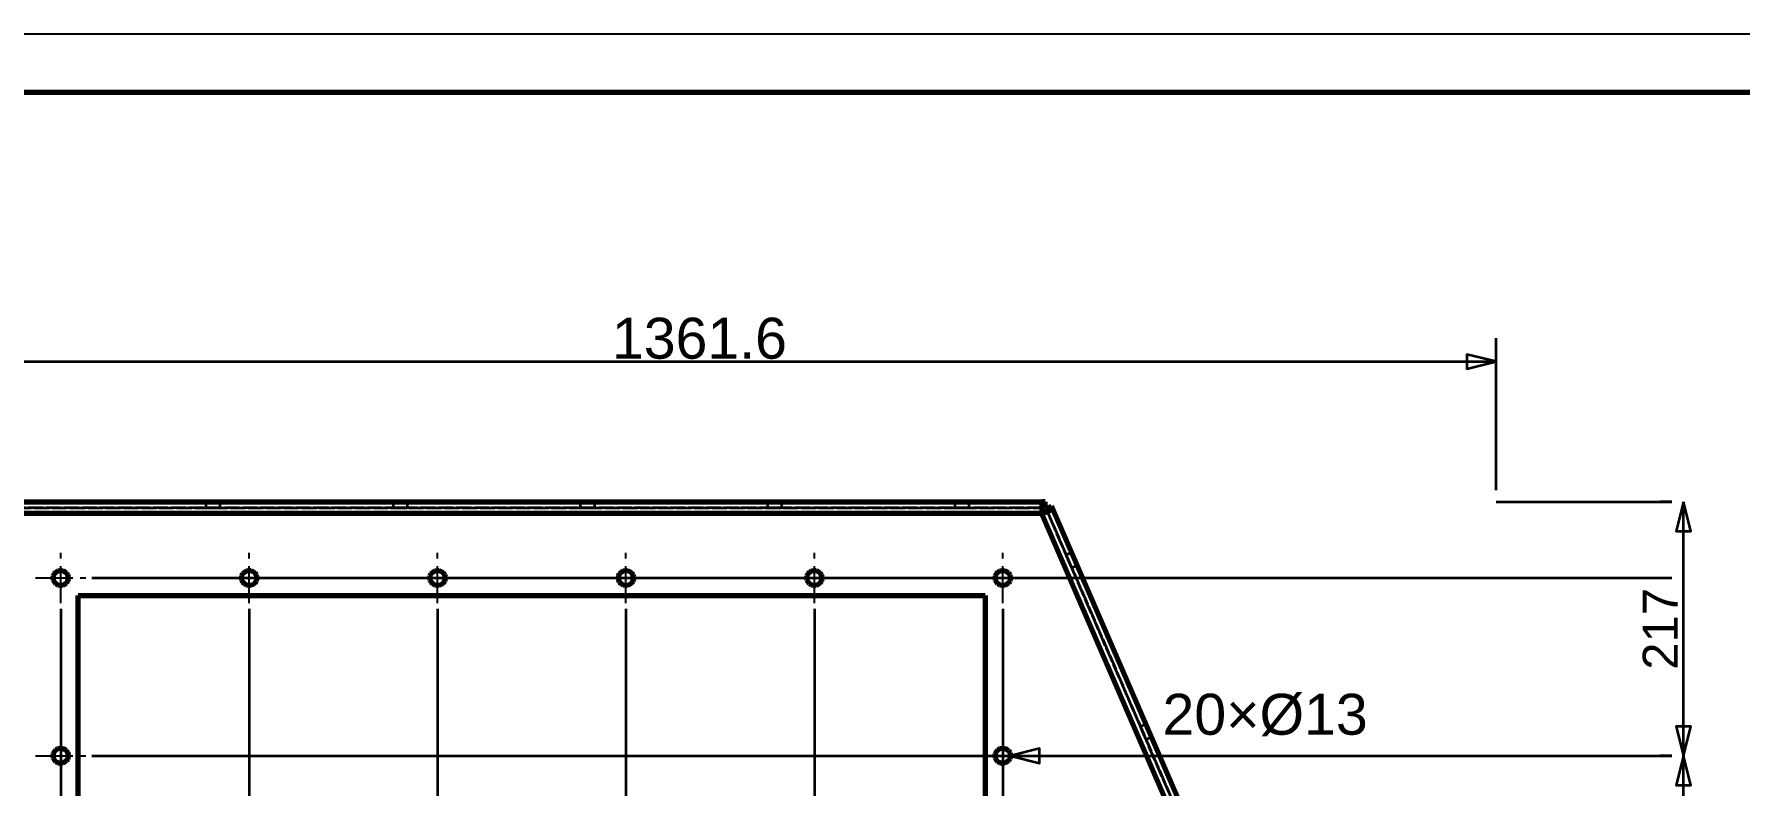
# Model space of a CAD drawing. Header units: millimetres. Extents: x 0 to 420, y 0 to 297.
# Drawn here: x 76.2 to 222, y 232.7 to 297 of the extents above; entities that cross this region are included whole.
import ezdxf
from ezdxf.enums import TextEntityAlignment as Align

# ---------------------------------------------------------------- set-up
doc = ezdxf.new("R2010")
doc.units = ezdxf.units.MM
doc.linetypes.add('CENTER', pattern=[5.08, 3.175, -0.635, 0.635, -0.635])
doc.linetypes.add('DASHED', pattern=[1.524, 1.27, -0.254])
doc.styles.add('GOST', font='Arial')

msp = doc.modelspace()

# ---------------------------------------------------------------- linework, layer by layer
at = {"color": 7, "lineweight": 35}
for p, q in [((201.16, 258), (201.16, 271)), ((65, 269), (201.16, 269)), ((201.16, 257), (216.16, 257)), ((216.16, 257), (215.16, 257)), ((217.16, 235.3), (217.16, 257)), ((81.15, 250.5), (216.16, 250.5)), ((97.25, 250.5), (216.16, 250.5)), ((113.35, 250.5), (216.16, 250.5)), ((129.45, 250.5), (216.16, 250.5)), ((145.55, 250.5), (216.16, 250.5)), ((161.65, 250.5), (216.16, 250.5)), ((78.5, 247.85), (78.5, 153)), ((94.6, 247.85), (94.6, 153)), ((110.7, 247.85), (110.7, 153)), ((126.8, 247.85), (126.8, 153)), ((142.9, 247.85), (142.9, 153)), ((159, 247.85), (159, 153)), ((81.15, 235.3), (216.16, 235.3)), ((159.65, 235.3), (171.65, 235.3)), ((161.65, 235.3), (216.16, 235.3)), ((171.65, 235.3), (176.65, 235.3)), ((216.16, 235.3), (215.16, 235.3)), ((216.16, 235.3), (215.16, 235.3)), ((217.16, 189.7), (217.16, 235.3))]:
    msp.add_line(p, q, dxfattribs=at)
at = {"color": 5, "linetype": 'DASHED', "lineweight": 35}
for p, q in [((65.57, 257), (162.61, 257)), ((90.9, 257), (90.9, 256.5)), ((90.9, 257), (90.92, 257)), ((90.9, 257), (90.9, 256.5)), ((90.92, 257), (90.9, 257)), ((90.92, 257), (90.96, 257)), ((90.96, 257), (90.92, 257)), ((90.96, 257), (91.03, 257)), ((91.03, 257), (90.96, 257)), ((91.03, 257), (91.13, 257)), ((91.13, 257), (91.03, 257)), ((91.13, 257), (91.24, 257)), ((91.24, 257), (91.13, 257)), ((91.24, 257), (91.37, 257)), ((91.37, 257), (91.24, 257)), ((91.37, 257), (91.5, 257)), ((91.5, 257), (91.37, 257)), ((91.5, 257), (91.63, 257)), ((91.63, 257), (91.5, 257)), ((91.63, 257), (91.76, 257)), ((91.76, 257), (91.63, 257)), ((91.76, 257), (91.87, 257)), ((91.87, 257), (91.76, 257)), ((91.87, 257), (91.97, 257)), ((91.97, 257), (91.87, 257)), ((91.97, 257), (92.04, 257)), ((92.04, 257), (91.97, 257)), ((92.04, 257), (92.08, 257)), ((92.08, 257), (92.04, 257)), ((92.08, 257), (92.1, 257)), ((92.1, 257), (92.08, 257)), ((92.1, 257), (92.1, 256.5)), ((92.1, 257), (92.1, 256.5)), ((106.9, 257), (106.9, 256.5)), ((106.9, 257), (106.92, 257)), ((106.9, 257), (106.9, 256.5)), ((106.92, 257), (106.9, 257)), ((106.92, 257), (106.96, 257)), ((106.96, 257), (106.92, 257)), ((106.96, 257), (107.03, 257)), ((107.03, 257), (106.96, 257)), ((107.03, 257), (107.13, 257)), ((107.13, 257), (107.03, 257)), ((107.13, 257), (107.24, 257)), ((107.24, 257), (107.13, 257)), ((107.24, 257), (107.37, 257)), ((107.37, 257), (107.24, 257)), ((107.37, 257), (107.5, 257)), ((107.5, 257), (107.37, 257)), ((107.5, 257), (107.63, 257)), ((107.63, 257), (107.5, 257)), ((107.63, 257), (107.76, 257)), ((107.76, 257), (107.63, 257)), ((107.76, 257), (107.87, 257)), ((107.87, 257), (107.76, 257)), ((107.87, 257), (107.97, 257)), ((107.97, 257), (107.87, 257)), ((107.97, 257), (108.04, 257)), ((108.04, 257), (107.97, 257)), ((108.04, 257), (108.08, 257)), ((108.08, 257), (108.04, 257)), ((108.08, 257), (108.1, 257)), ((108.1, 257), (108.08, 257)), ((108.1, 257), (108.1, 256.5)), ((108.1, 257), (108.1, 256.5)), ((122.9, 257), (122.9, 256.5)), ((122.9, 257), (122.92, 257)), ((122.9, 257), (122.9, 256.5)), ((122.92, 257), (122.9, 257)), ((122.92, 257), (122.96, 257)), ((122.96, 257), (122.92, 257)), ((122.96, 257), (123.03, 257)), ((123.03, 257), (122.96, 257)), ((123.03, 257), (123.13, 257)), ((123.13, 257), (123.03, 257)), ((123.13, 257), (123.24, 257)), ((123.24, 257), (123.13, 257)), ((123.24, 257), (123.37, 257)), ((123.37, 257), (123.24, 257)), ((123.37, 257), (123.5, 257)), ((123.5, 257), (123.37, 257)), ((123.5, 257), (123.63, 257)), ((123.63, 257), (123.5, 257)), ((123.63, 257), (123.76, 257)), ((123.76, 257), (123.63, 257)), ((123.76, 257), (123.87, 257)), ((123.87, 257), (123.76, 257)), ((123.87, 257), (123.97, 257)), ((123.97, 257), (123.87, 257)), ((123.97, 257), (124.04, 257)), ((124.04, 257), (123.97, 257)), ((124.04, 257), (124.08, 257)), ((124.08, 257), (124.04, 257)), ((124.08, 257), (124.1, 257)), ((124.1, 257), (124.08, 257)), ((124.1, 257), (124.1, 256.5)), ((124.1, 257), (124.1, 256.5)), ((138.9, 257), (138.9, 256.5)), ((138.9, 257), (138.92, 257)), ((138.9, 257), (138.9, 256.5)), ((138.92, 257), (138.9, 257)), ((138.92, 257), (138.96, 257)), ((138.96, 257), (138.92, 257)), ((138.96, 257), (139.03, 257)), ((139.03, 257), (138.96, 257)), ((139.03, 257), (139.13, 257)), ((139.13, 257), (139.03, 257)), ((139.13, 257), (139.24, 257)), ((139.24, 257), (139.13, 257)), ((139.24, 257), (139.37, 257)), ((139.37, 257), (139.24, 257)), ((139.37, 257), (139.5, 257)), ((139.5, 257), (139.37, 257)), ((139.5, 257), (139.63, 257)), ((139.63, 257), (139.5, 257)), ((139.63, 257), (139.76, 257)), ((139.76, 257), (139.63, 257)), ((139.76, 257), (139.87, 257)), ((139.87, 257), (139.76, 257)), ((139.87, 257), (139.97, 257)), ((139.97, 257), (139.87, 257)), ((139.97, 257), (140.04, 257)), ((140.04, 257), (139.97, 257)), ((140.04, 257), (140.08, 257)), ((140.08, 257), (140.04, 257)), ((140.08, 257), (140.1, 257)), ((140.1, 257), (140.08, 257)), ((140.1, 257), (140.1, 256.5)), ((140.1, 257), (140.1, 256.5)), ((154.9, 257), (154.9, 256.5)), ((154.9, 257), (154.92, 257)), ((154.9, 257), (154.9, 256.5)), ((154.92, 257), (154.9, 257)), ((154.92, 257), (154.96, 257)), ((154.96, 257), (154.92, 257)), ((154.96, 257), (155.03, 257)), ((155.03, 257), (154.96, 257)), ((155.03, 257), (155.13, 257)), ((155.13, 257), (155.03, 257)), ((155.13, 257), (155.24, 257)), ((155.24, 257), (155.13, 257)), ((155.24, 257), (155.37, 257)), ((155.37, 257), (155.24, 257)), ((155.37, 257), (155.5, 257)), ((155.5, 257), (155.37, 257)), ((155.5, 257), (155.63, 257)), ((155.63, 257), (155.5, 257)), ((155.63, 257), (155.76, 257)), ((155.76, 257), (155.63, 257)), ((155.76, 257), (155.87, 257)), ((155.87, 257), (155.76, 257)), ((155.87, 257), (155.97, 257)), ((155.97, 257), (155.87, 257)), ((155.97, 257), (156.04, 257)), ((156.04, 257), (155.97, 257)), ((156.04, 257), (156.08, 257)), ((156.08, 257), (156.04, 257)), ((156.08, 257), (156.1, 257)), ((156.1, 257), (156.08, 257)), ((156.1, 257), (156.1, 256.5)), ((156.1, 257), (156.1, 256.5)), ((162.34, 256.5), (162.34, 257)), ((162.61, 256.5), (162.61, 257)), ((162.7, 256.45), (163.15, 256.64)), ((163.15, 256.64), (201.16, 168.78)), ((65.57, 256.5), (162.61, 256.5)), ((162.34, 256.5), (66, 256.5)), ((90.92, 256.5), (90.9, 256.5)), ((90.9, 256.5), (90.92, 256.5)), ((90.96, 256.5), (90.92, 256.5)), ((90.92, 256.5), (90.96, 256.5)), ((91.03, 256.5), (90.96, 256.5)), ((90.96, 256.5), (91.03, 256.5)), ((91.13, 256.5), (91.03, 256.5)), ((91.03, 256.5), (91.13, 256.5)), ((91.24, 256.5), (91.13, 256.5)), ((91.13, 256.5), (91.24, 256.5)), ((91.37, 256.5), (91.24, 256.5)), ((91.24, 256.5), (91.37, 256.5)), ((91.5, 256.5), (91.37, 256.5)), ((91.37, 256.5), (91.5, 256.5)), ((91.63, 256.5), (91.5, 256.5)), ((91.5, 256.5), (91.63, 256.5)), ((91.76, 256.5), (91.63, 256.5)), ((91.63, 256.5), (91.76, 256.5)), ((91.87, 256.5), (91.76, 256.5)), ((91.76, 256.5), (91.87, 256.5)), ((91.97, 256.5), (91.87, 256.5)), ((91.87, 256.5), (91.97, 256.5)), ((92.04, 256.5), (91.97, 256.5)), ((91.97, 256.5), (92.04, 256.5)), ((92.08, 256.5), (92.04, 256.5)), ((92.04, 256.5), (92.08, 256.5)), ((92.1, 256.5), (92.08, 256.5)), ((92.08, 256.5), (92.1, 256.5)), ((106.92, 256.5), (106.9, 256.5)), ((106.9, 256.5), (106.92, 256.5)), ((106.96, 256.5), (106.92, 256.5)), ((106.92, 256.5), (106.96, 256.5)), ((107.03, 256.5), (106.96, 256.5)), ((106.96, 256.5), (107.03, 256.5)), ((107.13, 256.5), (107.03, 256.5)), ((107.03, 256.5), (107.13, 256.5)), ((107.24, 256.5), (107.13, 256.5)), ((107.13, 256.5), (107.24, 256.5)), ((107.37, 256.5), (107.24, 256.5)), ((107.24, 256.5), (107.37, 256.5)), ((107.5, 256.5), (107.37, 256.5)), ((107.37, 256.5), (107.5, 256.5)), ((107.63, 256.5), (107.5, 256.5)), ((107.5, 256.5), (107.63, 256.5)), ((107.76, 256.5), (107.63, 256.5)), ((107.63, 256.5), (107.76, 256.5)), ((107.87, 256.5), (107.76, 256.5)), ((107.76, 256.5), (107.87, 256.5)), ((107.97, 256.5), (107.87, 256.5)), ((107.87, 256.5), (107.97, 256.5)), ((108.04, 256.5), (107.97, 256.5)), ((107.97, 256.5), (108.04, 256.5)), ((108.08, 256.5), (108.04, 256.5)), ((108.04, 256.5), (108.08, 256.5)), ((108.1, 256.5), (108.08, 256.5)), ((108.08, 256.5), (108.1, 256.5)), ((122.92, 256.5), (122.9, 256.5)), ((122.9, 256.5), (122.92, 256.5)), ((122.96, 256.5), (122.92, 256.5)), ((122.92, 256.5), (122.96, 256.5)), ((123.03, 256.5), (122.96, 256.5)), ((122.96, 256.5), (123.03, 256.5)), ((123.13, 256.5), (123.03, 256.5)), ((123.03, 256.5), (123.13, 256.5)), ((123.24, 256.5), (123.13, 256.5)), ((123.13, 256.5), (123.24, 256.5)), ((123.37, 256.5), (123.24, 256.5)), ((123.24, 256.5), (123.37, 256.5)), ((123.5, 256.5), (123.37, 256.5)), ((123.37, 256.5), (123.5, 256.5)), ((123.63, 256.5), (123.5, 256.5)), ((123.5, 256.5), (123.63, 256.5)), ((123.76, 256.5), (123.63, 256.5)), ((123.63, 256.5), (123.76, 256.5)), ((123.87, 256.5), (123.76, 256.5)), ((123.76, 256.5), (123.87, 256.5)), ((123.97, 256.5), (123.87, 256.5)), ((123.87, 256.5), (123.97, 256.5)), ((124.04, 256.5), (123.97, 256.5)), ((123.97, 256.5), (124.04, 256.5)), ((124.08, 256.5), (124.04, 256.5)), ((124.04, 256.5), (124.08, 256.5)), ((124.1, 256.5), (124.08, 256.5)), ((124.08, 256.5), (124.1, 256.5)), ((138.92, 256.5), (138.9, 256.5)), ((138.9, 256.5), (138.92, 256.5)), ((138.96, 256.5), (138.92, 256.5)), ((138.92, 256.5), (138.96, 256.5)), ((139.03, 256.5), (138.96, 256.5)), ((138.96, 256.5), (139.03, 256.5)), ((139.13, 256.5), (139.03, 256.5)), ((139.03, 256.5), (139.13, 256.5)), ((139.24, 256.5), (139.13, 256.5)), ((139.13, 256.5), (139.24, 256.5)), ((139.37, 256.5), (139.24, 256.5)), ((139.24, 256.5), (139.37, 256.5)), ((139.5, 256.5), (139.37, 256.5)), ((139.37, 256.5), (139.5, 256.5)), ((139.63, 256.5), (139.5, 256.5)), ((139.5, 256.5), (139.63, 256.5)), ((139.76, 256.5), (139.63, 256.5)), ((139.63, 256.5), (139.76, 256.5)), ((139.87, 256.5), (139.76, 256.5)), ((139.76, 256.5), (139.87, 256.5)), ((139.97, 256.5), (139.87, 256.5)), ((139.87, 256.5), (139.97, 256.5)), ((140.04, 256.5), (139.97, 256.5)), ((139.97, 256.5), (140.04, 256.5)), ((140.08, 256.5), (140.04, 256.5)), ((140.04, 256.5), (140.08, 256.5)), ((140.1, 256.5), (140.08, 256.5)), ((140.08, 256.5), (140.1, 256.5)), ((154.92, 256.5), (154.9, 256.5)), ((154.9, 256.5), (154.92, 256.5)), ((154.96, 256.5), (154.92, 256.5)), ((154.92, 256.5), (154.96, 256.5)), ((155.03, 256.5), (154.96, 256.5)), ((154.96, 256.5), (155.03, 256.5)), ((155.13, 256.5), (155.03, 256.5)), ((155.03, 256.5), (155.13, 256.5)), ((155.24, 256.5), (155.13, 256.5)), ((155.13, 256.5), (155.24, 256.5)), ((155.37, 256.5), (155.24, 256.5)), ((155.24, 256.5), (155.37, 256.5)), ((155.5, 256.5), (155.37, 256.5)), ((155.37, 256.5), (155.5, 256.5)), ((155.63, 256.5), (155.5, 256.5)), ((155.5, 256.5), (155.63, 256.5)), ((155.76, 256.5), (155.63, 256.5)), ((155.63, 256.5), (155.76, 256.5)), ((155.87, 256.5), (155.76, 256.5)), ((155.76, 256.5), (155.87, 256.5)), ((155.97, 256.5), (155.87, 256.5)), ((155.87, 256.5), (155.97, 256.5)), ((156.04, 256.5), (155.97, 256.5)), ((155.97, 256.5), (156.04, 256.5)), ((156.08, 256.5), (156.04, 256.5)), ((156.04, 256.5), (156.08, 256.5)), ((156.1, 256.5), (156.08, 256.5)), ((156.08, 256.5), (156.1, 256.5)), ((162.34, 256.49), (162.34, 256.5)), ((162.34, 256.5), (162.34, 256.5)), ((162.34, 256.47), (162.34, 256.49)), ((162.34, 256.45), (162.34, 256.47)), ((162.34, 256.42), (162.34, 256.45)), ((162.34, 256.39), (162.34, 256.42)), ((162.34, 256.35), (162.34, 256.39)), ((162.34, 256.31), (162.34, 256.35)), ((162.34, 256.27), (162.34, 256.31)), ((162.34, 256.22), (162.34, 256.27)), ((162.34, 256.17), (162.34, 256.22)), ((162.34, 256.11), (162.34, 256.17)), ((162.34, 256.06), (162.34, 256.11)), ((162.34, 256), (162.34, 256.06)), ((162.34, 256), (162.39, 256.02)), ((162.39, 256.02), (162.45, 256.04)), ((162.45, 256.04), (162.49, 256.07)), ((162.49, 256.07), (162.54, 256.09)), ((162.54, 256.09), (162.59, 256.11)), ((162.59, 256.11), (162.63, 256.12)), ((162.63, 256.12), (162.67, 256.14)), ((162.67, 256.14), (162.7, 256.16)), ((162.7, 256.45), (200.7, 168.58)), ((162.7, 256.16), (162.73, 256.17)), ((162.73, 256.17), (162.76, 256.18)), ((162.76, 256.18), (162.78, 256.19)), ((162.78, 256.19), (162.79, 256.19)), ((162.79, 256.19), (162.8, 256.2)), ((162.8, 256.2), (163.26, 256.4)), ((200.44, 169.2), (162.8, 256.2)), ((162.8, 256.2), (162.8, 256.2)), ((164.87, 252.67), (164.41, 252.47)), ((164.87, 252.67), (164.41, 252.47)), ((164.42, 252.46), (164.41, 252.47)), ((164.41, 252.47), (164.42, 252.46)), ((164.44, 252.42), (164.42, 252.46)), ((164.42, 252.46), (164.44, 252.42)), ((164.47, 252.35), (164.44, 252.42)), ((164.44, 252.42), (164.47, 252.35)), ((164.5, 252.26), (164.47, 252.35)), ((164.47, 252.35), (164.5, 252.26)), ((164.55, 252.16), (164.5, 252.26)), ((164.5, 252.26), (164.55, 252.16)), ((164.87, 252.67), (164.88, 252.66)), ((164.88, 252.66), (164.87, 252.67)), ((164.88, 252.66), (164.9, 252.62)), ((164.9, 252.62), (164.88, 252.66)), ((164.9, 252.62), (164.93, 252.55)), ((164.93, 252.55), (164.9, 252.62)), ((164.93, 252.55), (164.96, 252.46)), ((164.96, 252.46), (164.93, 252.55)), ((164.96, 252.46), (165.01, 252.36)), ((165.01, 252.36), (164.96, 252.46)), ((165.01, 252.36), (165.06, 252.24)), ((165.06, 252.24), (165.01, 252.36)), ((165.06, 252.24), (165.11, 252.12)), ((165.11, 252.12), (165.06, 252.24)), ((77.96, 250.87), (77.88, 250.69)), ((78.09, 251.01), (77.96, 250.87)), ((78.26, 251.11), (78.09, 251.01)), ((78.45, 251.15), (78.26, 251.11)), ((78.64, 251.13), (78.45, 251.15)), ((78.83, 251.06), (78.64, 251.13)), ((78.98, 250.94), (78.83, 251.06)), ((79.09, 250.78), (78.98, 250.94)), ((79.14, 250.6), (79.09, 250.78)), ((94.06, 250.87), (93.98, 250.69)), ((94.19, 251.01), (94.06, 250.87)), ((94.36, 251.11), (94.19, 251.01)), ((94.55, 251.15), (94.36, 251.11)), ((94.74, 251.13), (94.55, 251.15)), ((94.93, 251.06), (94.74, 251.13)), ((95.08, 250.94), (94.93, 251.06)), ((95.19, 250.78), (95.08, 250.94)), ((95.24, 250.6), (95.19, 250.78)), ((110.16, 250.87), (110.08, 250.69)), ((110.29, 251.01), (110.16, 250.87)), ((110.46, 251.11), (110.29, 251.01)), ((110.65, 251.15), (110.46, 251.11)), ((110.84, 251.13), (110.65, 251.15)), ((111.03, 251.06), (110.84, 251.13)), ((111.18, 250.94), (111.03, 251.06)), ((111.29, 250.78), (111.18, 250.94)), ((111.34, 250.6), (111.29, 250.78)), ((126.26, 250.87), (126.18, 250.69)), ((126.39, 251.01), (126.26, 250.87)), ((126.56, 251.11), (126.39, 251.01)), ((126.75, 251.15), (126.56, 251.11)), ((126.94, 251.13), (126.75, 251.15)), ((127.13, 251.06), (126.94, 251.13)), ((127.28, 250.94), (127.13, 251.06)), ((127.39, 250.78), (127.28, 250.94)), ((127.44, 250.6), (127.39, 250.78)), ((142.36, 250.87), (142.28, 250.69)), ((142.49, 251.01), (142.36, 250.87)), ((142.66, 251.11), (142.49, 251.01)), ((142.85, 251.15), (142.66, 251.11)), ((143.04, 251.13), (142.85, 251.15)), ((143.23, 251.06), (143.04, 251.13)), ((143.38, 250.94), (143.23, 251.06)), ((143.49, 250.78), (143.38, 250.94)), ((143.54, 250.6), (143.49, 250.78)), ((158.46, 250.87), (158.38, 250.69)), ((158.59, 251.01), (158.46, 250.87)), ((158.76, 251.11), (158.59, 251.01)), ((158.95, 251.15), (158.76, 251.11)), ((159.14, 251.13), (158.95, 251.15)), ((159.33, 251.06), (159.14, 251.13)), ((159.48, 250.94), (159.33, 251.06)), ((159.59, 250.78), (159.48, 250.94)), ((159.64, 250.6), (159.59, 250.78)), ((164.6, 252.04), (164.55, 252.16)), ((164.55, 252.16), (164.6, 252.04)), ((164.65, 251.92), (164.6, 252.04)), ((164.6, 252.04), (164.65, 251.92)), ((164.71, 251.8), (164.65, 251.92)), ((164.65, 251.92), (164.71, 251.8)), ((164.76, 251.68), (164.71, 251.8)), ((164.71, 251.8), (164.76, 251.68)), ((164.8, 251.58), (164.76, 251.68)), ((164.76, 251.68), (164.8, 251.58)), ((164.84, 251.49), (164.8, 251.58)), ((164.8, 251.58), (164.84, 251.49)), ((164.87, 251.42), (164.84, 251.49)), ((164.84, 251.49), (164.87, 251.42)), ((164.88, 251.38), (164.87, 251.42)), ((164.87, 251.42), (164.88, 251.38)), ((164.89, 251.37), (164.88, 251.38)), ((164.88, 251.38), (164.89, 251.37)), ((165.35, 251.57), (164.89, 251.37)), ((165.35, 251.57), (164.89, 251.37)), ((165.11, 252.12), (165.16, 252)), ((165.16, 252), (165.11, 252.12)), ((165.16, 252), (165.21, 251.88)), ((165.21, 251.88), (165.16, 252)), ((165.21, 251.88), (165.26, 251.78)), ((165.26, 251.78), (165.21, 251.88)), ((165.26, 251.78), (165.3, 251.69)), ((165.3, 251.69), (165.26, 251.78)), ((165.3, 251.69), (165.33, 251.62)), ((165.33, 251.62), (165.3, 251.69)), ((165.33, 251.62), (165.34, 251.58)), ((165.34, 251.58), (165.33, 251.62)), ((165.34, 251.58), (165.35, 251.57)), ((165.35, 251.57), (165.34, 251.58)), ((77.88, 250.69), (77.85, 250.5)), ((77.85, 250.5), (77.88, 250.31)), ((77.88, 250.31), (77.96, 250.13)), ((77.96, 250.13), (78.09, 249.99)), ((78.09, 249.99), (78.26, 249.89)), ((78.26, 249.89), (78.45, 249.85)), ((78.45, 249.85), (78.64, 249.87)), ((78.64, 249.87), (78.83, 249.94)), ((78.83, 249.94), (78.98, 250.06)), ((78.98, 250.06), (79.09, 250.22)), ((79.09, 250.22), (79.14, 250.4)), ((79.14, 250.4), (79.14, 250.6)), ((93.98, 250.69), (93.95, 250.5)), ((93.95, 250.5), (93.98, 250.31)), ((93.98, 250.31), (94.06, 250.13)), ((94.06, 250.13), (94.19, 249.99)), ((94.19, 249.99), (94.36, 249.89)), ((94.36, 249.89), (94.55, 249.85)), ((94.55, 249.85), (94.74, 249.87)), ((94.74, 249.87), (94.93, 249.94)), ((94.93, 249.94), (95.08, 250.06)), ((95.08, 250.06), (95.19, 250.22)), ((95.19, 250.22), (95.24, 250.4)), ((95.24, 250.4), (95.24, 250.6)), ((110.08, 250.69), (110.05, 250.5)), ((110.05, 250.5), (110.08, 250.31)), ((110.08, 250.31), (110.16, 250.13)), ((110.16, 250.13), (110.29, 249.99)), ((110.29, 249.99), (110.46, 249.89)), ((110.46, 249.89), (110.65, 249.85)), ((110.65, 249.85), (110.84, 249.87)), ((110.84, 249.87), (111.03, 249.94)), ((111.03, 249.94), (111.18, 250.06)), ((111.18, 250.06), (111.29, 250.22)), ((111.29, 250.22), (111.34, 250.4)), ((111.34, 250.4), (111.34, 250.6)), ((126.18, 250.69), (126.15, 250.5)), ((126.15, 250.5), (126.18, 250.31)), ((126.18, 250.31), (126.26, 250.13)), ((126.26, 250.13), (126.39, 249.99)), ((126.39, 249.99), (126.56, 249.89)), ((126.56, 249.89), (126.75, 249.85)), ((126.75, 249.85), (126.94, 249.87)), ((126.94, 249.87), (127.13, 249.94)), ((127.13, 249.94), (127.28, 250.06)), ((127.28, 250.06), (127.39, 250.22)), ((127.39, 250.22), (127.44, 250.4)), ((127.44, 250.4), (127.44, 250.6)), ((142.28, 250.69), (142.25, 250.5)), ((142.25, 250.5), (142.28, 250.31)), ((142.28, 250.31), (142.36, 250.13)), ((142.36, 250.13), (142.49, 249.99)), ((142.49, 249.99), (142.66, 249.89)), ((142.66, 249.89), (142.85, 249.85)), ((142.85, 249.85), (143.04, 249.87)), ((143.04, 249.87), (143.23, 249.94)), ((143.23, 249.94), (143.38, 250.06)), ((143.38, 250.06), (143.49, 250.22)), ((143.49, 250.22), (143.54, 250.4)), ((143.54, 250.4), (143.54, 250.6)), ((158.38, 250.69), (158.35, 250.5)), ((158.35, 250.5), (158.38, 250.31)), ((158.38, 250.31), (158.46, 250.13)), ((158.46, 250.13), (158.59, 249.99)), ((158.59, 249.99), (158.76, 249.89)), ((158.76, 249.89), (158.95, 249.85)), ((158.95, 249.85), (159.14, 249.87)), ((159.14, 249.87), (159.33, 249.94)), ((159.33, 249.94), (159.48, 250.06)), ((159.48, 250.06), (159.59, 250.22)), ((159.59, 250.22), (159.64, 250.4)), ((159.64, 250.4), (159.64, 250.6)), ((157.5, 249), (80, 249)), ((80, 249), (80, 176)), ((157.5, 176), (157.5, 249)), ((171.23, 237.98), (170.77, 237.79)), ((171.23, 237.98), (170.77, 237.79)), ((170.77, 237.77), (170.77, 237.79)), ((170.77, 237.79), (170.77, 237.77)), ((170.79, 237.73), (170.77, 237.77)), ((170.77, 237.77), (170.79, 237.73)), ((170.82, 237.67), (170.79, 237.73)), ((170.79, 237.73), (170.82, 237.67)), ((170.86, 237.58), (170.82, 237.67)), ((170.82, 237.67), (170.86, 237.58)), ((171.23, 237.98), (171.23, 237.97)), ((171.23, 237.97), (171.23, 237.98)), ((171.23, 237.97), (171.25, 237.93)), ((171.25, 237.93), (171.23, 237.97)), ((171.25, 237.93), (171.28, 237.86)), ((171.28, 237.86), (171.25, 237.93)), ((171.28, 237.86), (171.32, 237.78)), ((171.32, 237.78), (171.28, 237.86)), ((171.32, 237.78), (171.36, 237.67)), ((171.36, 237.67), (171.32, 237.78)), ((171.36, 237.67), (171.41, 237.56)), ((171.41, 237.56), (171.36, 237.67)), ((170.9, 237.47), (170.86, 237.58)), ((170.86, 237.58), (170.9, 237.47)), ((170.95, 237.36), (170.9, 237.47)), ((170.9, 237.47), (170.95, 237.36)), ((171.01, 237.24), (170.95, 237.36)), ((170.95, 237.36), (171.01, 237.24)), ((171.06, 237.11), (171.01, 237.24)), ((171.01, 237.24), (171.06, 237.11)), ((171.11, 237), (171.06, 237.11)), ((171.06, 237.11), (171.11, 237)), ((171.15, 236.89), (171.11, 237)), ((171.11, 237), (171.15, 236.89)), ((171.19, 236.8), (171.15, 236.89)), ((171.15, 236.89), (171.19, 236.8)), ((171.22, 236.74), (171.19, 236.8)), ((171.19, 236.8), (171.22, 236.74)), ((171.24, 236.7), (171.22, 236.74)), ((171.22, 236.74), (171.24, 236.7)), ((171.7, 236.88), (171.24, 236.68)), ((171.7, 236.88), (171.24, 236.68)), ((171.24, 236.68), (171.24, 236.7)), ((171.24, 236.7), (171.24, 236.68)), ((171.41, 237.56), (171.46, 237.43)), ((171.46, 237.43), (171.41, 237.56)), ((171.46, 237.43), (171.52, 237.31)), ((171.52, 237.31), (171.46, 237.43)), ((171.52, 237.31), (171.57, 237.2)), ((171.57, 237.2), (171.52, 237.31)), ((171.57, 237.2), (171.61, 237.09)), ((171.61, 237.09), (171.57, 237.2)), ((171.61, 237.09), (171.65, 237)), ((171.65, 237), (171.61, 237.09)), ((171.65, 237), (171.68, 236.94)), ((171.68, 236.94), (171.65, 237)), ((171.68, 236.94), (171.7, 236.9)), ((171.7, 236.9), (171.68, 236.94)), ((171.7, 236.9), (171.7, 236.88)), ((171.7, 236.88), (171.7, 236.9)), ((77.88, 235.49), (77.85, 235.3)), ((77.85, 235.3), (77.88, 235.11)), ((77.96, 235.67), (77.88, 235.49)), ((77.88, 235.11), (77.96, 234.93)), ((78.09, 235.81), (77.96, 235.67)), ((77.96, 234.93), (78.09, 234.79)), ((78.26, 235.91), (78.09, 235.81)), ((78.09, 234.79), (78.26, 234.69)), ((78.45, 235.95), (78.26, 235.91)), ((78.26, 234.69), (78.45, 234.65)), ((78.64, 235.93), (78.45, 235.95)), ((78.83, 235.86), (78.64, 235.93)), ((78.64, 234.67), (78.83, 234.74)), ((78.98, 235.74), (78.83, 235.86)), ((78.83, 234.74), (78.98, 234.86)), ((79.09, 235.58), (78.98, 235.74)), ((78.98, 234.86), (79.09, 235.02)), ((79.14, 235.4), (79.09, 235.58)), ((79.09, 235.02), (79.14, 235.2)), ((79.14, 235.2), (79.14, 235.4)), ((158.38, 235.49), (158.35, 235.3)), ((158.35, 235.3), (158.38, 235.11)), ((158.46, 235.67), (158.38, 235.49)), ((158.38, 235.11), (158.46, 234.93)), ((158.59, 235.81), (158.46, 235.67)), ((158.46, 234.93), (158.59, 234.79)), ((158.76, 235.91), (158.59, 235.81)), ((158.59, 234.79), (158.76, 234.69)), ((158.95, 235.95), (158.76, 235.91)), ((158.76, 234.69), (158.95, 234.65)), ((159.14, 235.93), (158.95, 235.95)), ((159.33, 235.86), (159.14, 235.93)), ((159.14, 234.67), (159.33, 234.74)), ((159.48, 235.74), (159.33, 235.86)), ((159.33, 234.74), (159.48, 234.86)), ((159.59, 235.58), (159.48, 235.74)), ((159.48, 234.86), (159.59, 235.02)), ((159.64, 235.4), (159.59, 235.58)), ((159.59, 235.02), (159.64, 235.2)), ((159.64, 235.2), (159.64, 235.4)), ((78.45, 234.65), (78.64, 234.67)), ((158.95, 234.65), (159.14, 234.67))]:
    msp.add_line(p, q, dxfattribs=at)
at = {"color": 1, "lineweight": 70}
for p, q in [((66, 257), (162.34, 257)), ((162.34, 257), (162.34, 256.99)), ((162.61, 257), (162.34, 257)), ((162.34, 256.99), (162.34, 256.97)), ((162.34, 256.97), (162.34, 256.94)), ((162.34, 256.94), (162.34, 256.9)), ((162.34, 256.9), (162.34, 256.85)), ((162.34, 256.85), (162.34, 256.78)), ((162.34, 256.78), (162.34, 256.71)), ((162.34, 256.71), (162.34, 256.62)), ((162.34, 256.62), (162.34, 256.53)), ((162.61, 256.5), (162.61, 257)), ((162.7, 256.45), (163.15, 256.64)), ((163.26, 256.4), (163.15, 256.64)), ((162.34, 256), (66, 256)), ((162.34, 256.53), (162.34, 256.43)), ((162.34, 256.5), (162.61, 256.5)), ((162.34, 256.43), (162.34, 256.33)), ((162.34, 256.33), (162.34, 256.22)), ((162.34, 256.22), (162.34, 256.11)), ((162.34, 256.11), (162.34, 256)), ((162.34, 256), (162.45, 256.04)), ((199.98, 169), (162.34, 256)), ((162.45, 256.04), (162.55, 256.09)), ((162.55, 256.09), (162.65, 256.13)), ((162.65, 256.13), (162.74, 256.17)), ((162.8, 256.2), (162.7, 256.45)), ((162.74, 256.17), (162.83, 256.21)), ((162.83, 256.21), (162.92, 256.25)), ((162.92, 256.25), (162.99, 256.28)), ((162.99, 256.28), (163.06, 256.31)), ((163.06, 256.31), (163.12, 256.34)), ((163.12, 256.34), (163.17, 256.36)), ((163.17, 256.36), (163.21, 256.37)), ((163.21, 256.37), (163.24, 256.39)), ((163.24, 256.39), (163.26, 256.39)), ((163.26, 256.4), (200.9, 169.4)), ((163.26, 256.39), (163.26, 256.4)), ((77.88, 250.69), (77.96, 250.87)), ((77.96, 250.87), (78.09, 251.01)), ((78.09, 251.01), (78.26, 251.11)), ((78.26, 251.11), (78.45, 251.15)), ((78.45, 251.15), (78.64, 251.13)), ((78.64, 251.13), (78.83, 251.06)), ((78.83, 251.06), (78.98, 250.94)), ((78.98, 250.94), (79.09, 250.78)), ((79.09, 250.78), (79.14, 250.6)), ((93.98, 250.69), (94.06, 250.87)), ((94.06, 250.87), (94.19, 251.01)), ((94.19, 251.01), (94.36, 251.11)), ((94.36, 251.11), (94.55, 251.15)), ((94.55, 251.15), (94.74, 251.13)), ((94.74, 251.13), (94.93, 251.06)), ((94.93, 251.06), (95.08, 250.94)), ((95.08, 250.94), (95.19, 250.78)), ((95.19, 250.78), (95.24, 250.6)), ((110.08, 250.69), (110.16, 250.87)), ((110.16, 250.87), (110.29, 251.01)), ((110.29, 251.01), (110.46, 251.11)), ((110.46, 251.11), (110.65, 251.15)), ((110.65, 251.15), (110.84, 251.13)), ((110.84, 251.13), (111.03, 251.06)), ((111.03, 251.06), (111.18, 250.94)), ((111.18, 250.94), (111.29, 250.78)), ((111.29, 250.78), (111.34, 250.6)), ((126.18, 250.69), (126.26, 250.87)), ((126.26, 250.87), (126.39, 251.01)), ((126.39, 251.01), (126.56, 251.11)), ((126.56, 251.11), (126.75, 251.15)), ((126.75, 251.15), (126.94, 251.13)), ((126.94, 251.13), (127.13, 251.06)), ((127.13, 251.06), (127.28, 250.94)), ((127.28, 250.94), (127.39, 250.78)), ((127.39, 250.78), (127.44, 250.6)), ((142.28, 250.69), (142.36, 250.87)), ((142.36, 250.87), (142.49, 251.01)), ((142.49, 251.01), (142.66, 251.11)), ((142.66, 251.11), (142.85, 251.15)), ((142.85, 251.15), (143.04, 251.13)), ((143.04, 251.13), (143.23, 251.06)), ((143.23, 251.06), (143.38, 250.94)), ((143.38, 250.94), (143.49, 250.78)), ((143.49, 250.78), (143.54, 250.6)), ((158.38, 250.69), (158.46, 250.87)), ((158.46, 250.87), (158.59, 251.01)), ((158.59, 251.01), (158.76, 251.11)), ((158.76, 251.11), (158.95, 251.15)), ((158.95, 251.15), (159.14, 251.13)), ((159.14, 251.13), (159.33, 251.06)), ((159.33, 251.06), (159.48, 250.94)), ((159.48, 250.94), (159.59, 250.78)), ((159.59, 250.78), (159.64, 250.6)), ((77.85, 250.5), (77.88, 250.69)), ((77.88, 250.31), (77.85, 250.5)), ((77.96, 250.13), (77.88, 250.31)), ((78.09, 249.99), (77.96, 250.13)), ((78.26, 249.89), (78.09, 249.99)), ((78.45, 249.85), (78.26, 249.89)), ((78.64, 249.87), (78.45, 249.85)), ((78.83, 249.94), (78.64, 249.87)), ((78.98, 250.06), (78.83, 249.94)), ((79.09, 250.22), (78.98, 250.06)), ((79.14, 250.4), (79.09, 250.22)), ((79.14, 250.6), (79.14, 250.4)), ((93.95, 250.5), (93.98, 250.69)), ((93.98, 250.31), (93.95, 250.5)), ((94.06, 250.13), (93.98, 250.31)), ((94.19, 249.99), (94.06, 250.13)), ((94.36, 249.89), (94.19, 249.99)), ((94.55, 249.85), (94.36, 249.89)), ((94.74, 249.87), (94.55, 249.85)), ((94.93, 249.94), (94.74, 249.87)), ((95.08, 250.06), (94.93, 249.94)), ((95.19, 250.22), (95.08, 250.06)), ((95.24, 250.4), (95.19, 250.22)), ((95.24, 250.6), (95.24, 250.4)), ((110.05, 250.5), (110.08, 250.69)), ((110.08, 250.31), (110.05, 250.5)), ((110.16, 250.13), (110.08, 250.31)), ((110.29, 249.99), (110.16, 250.13)), ((110.46, 249.89), (110.29, 249.99)), ((110.65, 249.85), (110.46, 249.89)), ((110.84, 249.87), (110.65, 249.85)), ((111.03, 249.94), (110.84, 249.87)), ((111.18, 250.06), (111.03, 249.94)), ((111.29, 250.22), (111.18, 250.06)), ((111.34, 250.4), (111.29, 250.22)), ((111.34, 250.6), (111.34, 250.4)), ((126.15, 250.5), (126.18, 250.69)), ((126.18, 250.31), (126.15, 250.5)), ((126.26, 250.13), (126.18, 250.31)), ((126.39, 249.99), (126.26, 250.13)), ((126.56, 249.89), (126.39, 249.99)), ((126.75, 249.85), (126.56, 249.89)), ((126.94, 249.87), (126.75, 249.85)), ((127.13, 249.94), (126.94, 249.87)), ((127.28, 250.06), (127.13, 249.94)), ((127.39, 250.22), (127.28, 250.06)), ((127.44, 250.4), (127.39, 250.22)), ((127.44, 250.6), (127.44, 250.4)), ((142.25, 250.5), (142.28, 250.69)), ((142.28, 250.31), (142.25, 250.5)), ((142.36, 250.13), (142.28, 250.31)), ((142.49, 249.99), (142.36, 250.13)), ((142.66, 249.89), (142.49, 249.99)), ((142.85, 249.85), (142.66, 249.89)), ((143.04, 249.87), (142.85, 249.85)), ((143.23, 249.94), (143.04, 249.87)), ((143.38, 250.06), (143.23, 249.94)), ((143.49, 250.22), (143.38, 250.06)), ((143.54, 250.4), (143.49, 250.22)), ((143.54, 250.6), (143.54, 250.4)), ((158.35, 250.5), (158.38, 250.69)), ((158.38, 250.31), (158.35, 250.5)), ((158.46, 250.13), (158.38, 250.31)), ((158.59, 249.99), (158.46, 250.13)), ((158.76, 249.89), (158.59, 249.99)), ((158.95, 249.85), (158.76, 249.89)), ((159.14, 249.87), (158.95, 249.85)), ((159.33, 249.94), (159.14, 249.87)), ((159.48, 250.06), (159.33, 249.94)), ((159.59, 250.22), (159.48, 250.06)), ((159.64, 250.4), (159.59, 250.22)), ((159.64, 250.6), (159.64, 250.4)), ((80, 249), (157.5, 249)), ((80, 176), (80, 249)), ((157.5, 249), (157.5, 176)), ((77.85, 235.3), (77.88, 235.49)), ((77.88, 235.11), (77.85, 235.3)), ((77.88, 235.49), (77.96, 235.67)), ((77.96, 234.93), (77.88, 235.11)), ((77.96, 235.67), (78.09, 235.81)), ((78.09, 234.79), (77.96, 234.93)), ((78.09, 235.81), (78.26, 235.91)), ((78.26, 234.69), (78.09, 234.79)), ((78.26, 235.91), (78.45, 235.95)), ((78.45, 234.65), (78.26, 234.69)), ((78.45, 235.95), (78.64, 235.93)), ((78.64, 235.93), (78.83, 235.86)), ((78.83, 234.74), (78.64, 234.67)), ((78.83, 235.86), (78.98, 235.74)), ((78.98, 234.86), (78.83, 234.74)), ((78.98, 235.74), (79.09, 235.58)), ((79.09, 235.02), (78.98, 234.86)), ((79.09, 235.58), (79.14, 235.4)), ((79.14, 235.2), (79.09, 235.02)), ((79.14, 235.4), (79.14, 235.2)), ((158.35, 235.3), (158.38, 235.49)), ((158.38, 235.11), (158.35, 235.3)), ((158.38, 235.49), (158.46, 235.67)), ((158.46, 234.93), (158.38, 235.11)), ((158.46, 235.67), (158.59, 235.81)), ((158.59, 234.79), (158.46, 234.93)), ((158.59, 235.81), (158.76, 235.91)), ((158.76, 234.69), (158.59, 234.79)), ((158.76, 235.91), (158.95, 235.95)), ((158.95, 234.65), (158.76, 234.69)), ((158.95, 235.95), (159.14, 235.93)), ((159.14, 235.93), (159.33, 235.86)), ((159.33, 234.74), (159.14, 234.67)), ((159.33, 235.86), (159.48, 235.74)), ((159.48, 234.86), (159.33, 234.74)), ((159.48, 235.74), (159.59, 235.58)), ((159.59, 235.02), (159.48, 234.86)), ((159.59, 235.58), (159.64, 235.4)), ((159.64, 235.2), (159.59, 235.02)), ((159.64, 235.4), (159.64, 235.2)), ((78.64, 234.67), (78.45, 234.65)), ((159.14, 234.67), (158.95, 234.65))]:
    msp.add_line(p, q, dxfattribs=at)
at = {"color": 4, "linetype": 'CENTER', "lineweight": 25}
for p, q in [((78.5, 248.35), (78.5, 252.65)), ((94.6, 248.35), (94.6, 252.65)), ((110.7, 248.35), (110.7, 252.65)), ((126.8, 248.35), (126.8, 252.65)), ((142.9, 248.35), (142.9, 252.65)), ((159, 248.35), (159, 252.65)), ((76.35, 250.5), (80.65, 250.5)), ((92.45, 250.5), (96.75, 250.5)), ((108.55, 250.5), (112.85, 250.5)), ((124.65, 250.5), (128.95, 250.5)), ((140.75, 250.5), (145.05, 250.5)), ((156.85, 250.5), (161.15, 250.5)), ((78.5, 233.15), (78.5, 237.45)), ((159, 233.15), (159, 237.45)), ((76.35, 235.3), (80.65, 235.3)), ((156.85, 235.3), (161.15, 235.3))]:
    msp.add_line(p, q, dxfattribs=at)
at = {"color": 7, "lineweight": 25}
msp.add_lwpolyline([(0, 0), (420, 0), (420, 297), (0, 297)], close=True, dxfattribs=at)
at = {"color": 7, "lineweight": 70}
msp.add_lwpolyline([(20, 5), (415, 5), (415, 292), (20, 292)], close=True, dxfattribs=at)
at = {"color": 7, "lineweight": 35}
for points in [[(201.16, 269), (198.66, 269.62), (198.66, 268.38)], [(217.16, 257), (216.54, 254.5), (217.79, 254.5)], [(217.16, 235.3), (217.79, 237.8), (216.54, 237.8)], [(159.65, 235.3), (162.15, 234.68), (162.15, 235.93)], [(217.16, 235.3), (216.54, 232.8), (217.79, 232.8)]]:
    msp.add_lwpolyline(points, close=True, dxfattribs=at)

# ---------------------------------------------------------------- texts
at = {"color": 7, "style": 'GOST'}
msp.add_text('1361.6', height=3.5, dxfattribs=at).set_placement((133.08, 271), align=Align.MIDDLE)
msp.add_text('217', height=3, rotation=90, dxfattribs=at).set_placement((215.16, 246.15), align=Align.MIDDLE)
msp.add_text('20×Ø13', height=3.5, dxfattribs=at).set_placement((172.65, 237.1))

doc.saveas('drawing.dxf')
